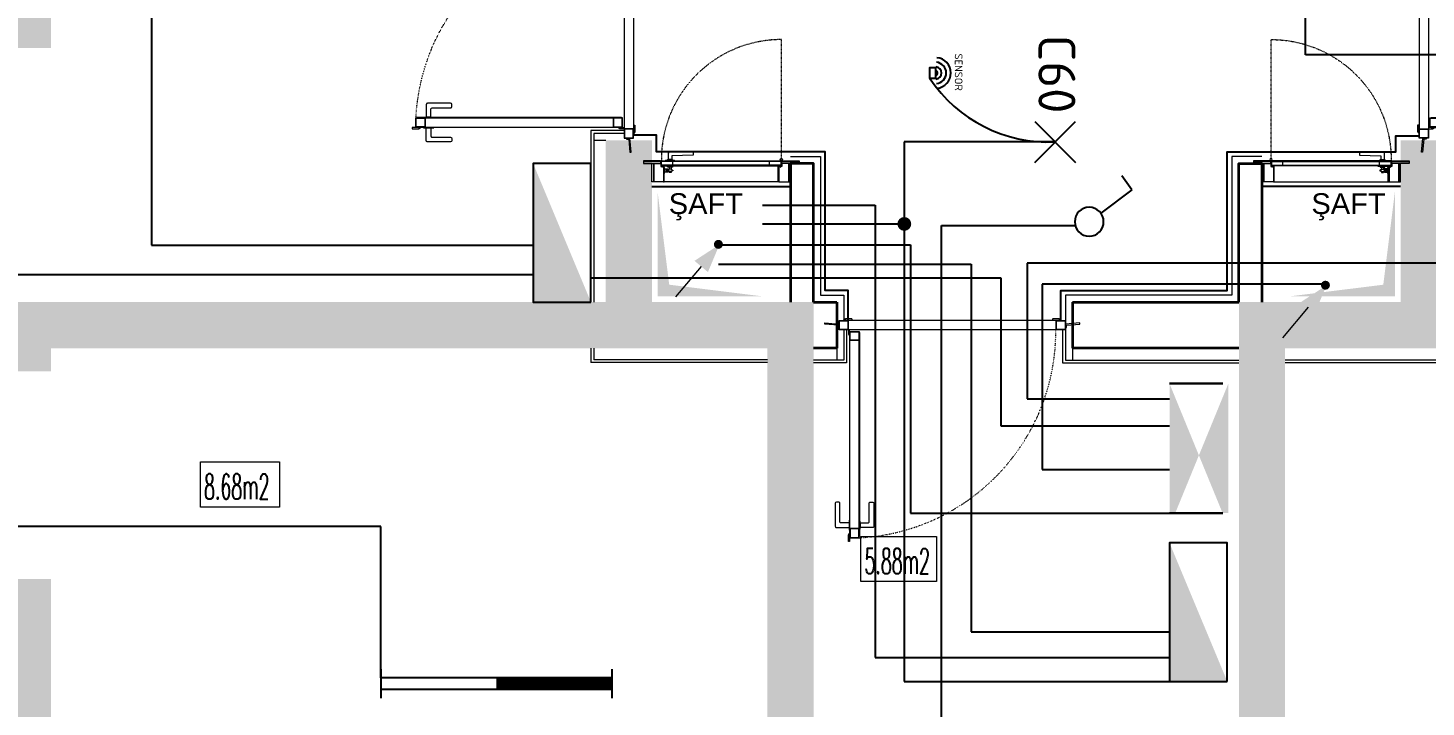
# Model space of a CAD drawing. Header units: millimetres. Extents: x -4402 to 30102, y 1696 to 6551.
# Drawn here: x 6022 to 6627, y 3990 to 4284 of the extents above; entities that cross this region are included whole.
import ezdxf

# ---------------------------------------------------------------- set-up
doc = ezdxf.new("R2010")
doc.units = ezdxf.units.MM
doc.linetypes.add('DOT', pattern=[0.25, 0, -0.25])
doc.linetypes.add('HIDDEN2', pattern=[0.1875, 0.125, -0.0625])
for name, color, linetype, lineweight in [('B', 30, 'Continuous', 25), ('D', 4, 'Continuous', 35), ('KP', 1, 'Continuous', 20), ('M', 30, 'Continuous', 25), ('MH', 20, 'Continuous', 20), ('P', 1, 'Continuous', 20), ('S', 6, 'Continuous', 20), ('SORTI', 3, 'Continuous', 30), ('YA', 3, 'Continuous', 13), ('YYM', 20, 'Continuous', 18)]:
    doc.layers.add(name, color=color, linetype=linetype, lineweight=lineweight)
for name, color, linetype in [('BOYA', 253, 'Continuous'), ('CEMAL AYAR  AYD. HAT', 6, 'Continuous'), ('ELEKTRİKHATTI', 4, 'Continuous'), ('SEMBOL', 1, 'Continuous'), ('ZAYIF AKIM HATTI', 6, 'ZAYIF_AKIM_HATTI')]:
    doc.layers.add(name, color=color, linetype=linetype)
doc.styles.add('1', font='arial.ttf', dxfattribs={"height": 18})
doc.styles.add('SIMPLEX', font='SIMPLEX.SHX', dxfattribs={"width": 0.65, "height": 10})
doc.styles.get("Standard").update_dxf_attribs({"font": 'arial.ttf'})
doc.styles.add('TXT', font='isocpeur.ttf')
doc.linetypes.add('ZAYIF_AKIM_HATTI', pattern='A,12.7,-5.08,["Z",Standard,S=2.54,R=0,X=-2.54,Y=-1.27],-5.08', length=22.86)

# ---------------------------------------------------------------- blocks, each defined once
blk = doc.blocks.new('SK01')
at = {"layer": 'P', "color": 40, "linetype": 'DOT', "ltscale": 0.5}
blk.add_line((-1.71, 56.05), (-53.66, 56.05), dxfattribs=at)
at = {"layer": 'P'}
for p, q in [((-1.12, 4.2), (-1.12, 55.8)), ((-0.8, 55.9), (-1.02, 55.9)), ((-0.8, 55.9), (-0.8, 4.1)), ((-0.8, 55.9), (0.68, 55.9)), ((0.68, 55.9), (-0.8, 55.9)), ((0.68, 55.9), (0.68, 4.1)), ((0.68, 55.9), (0.9, 55.9)), ((1, 4.2), (1, 55.8)), ((8, 55), (8, 5)), ((0.68, 50.9), (-0.8, 50.9)), ((-4.77, 17.84), (-4.99, 7.61)), ((-4.77, 17.84), (-3.66, 17.84)), ((-3.66, 17.84), (-3.25, 8.61)), ((-4.49, 7.11), (-1.77, 7.11)), ((-3.25, 8.61), (-1.77, 8.61)), ((0.68, 9.1), (-0.8, 9.1)), ((1.65, 8.31), (2.52, 8.31)), ((1.65, 7.41), (2.52, 7.41)), ((2.52, 8.42), (2.52, 7.34)), ((2.72, 8.62), (3.35, 8.62)), ((2.72, 7.14), (3.35, 7.14)), ((3.55, 8.42), (3.55, 7.34)), ((3.55, 8.31), (3.84, 8.31)), ((3.55, 7.41), (3.84, 7.41)), ((3.84, 8.31), (3.84, 7.41)), ((-0.8, 4.1), (-1.02, 4.1)), ((0.68, 4.1), (-0.8, 4.1)), ((0.68, 4.1), (0.9, 4.1))]:
    blk.add_line(p, q, dxfattribs=at)
at = {"layer": 'P', "color": 1}
for points in [[(-0.8, 59.7), (-0.8, 56.2), (-1.02, 56.2, -0.414214), (-1.12, 56.3), (-1.12, 63.6, -0.414214), (-1.02, 63.7), (-0.8, 63.7)], [(-0.8, 0.3), (-0.8, 3.8), (-1.02, 3.8, 0.414214), (-1.12, 3.7), (-1.12, -3.6, 0.414214), (-1.02, -3.7), (-0.8, -3.7)]]:
    blk.add_lwpolyline(points, format="xyb", close=True, dxfattribs=at)
for points in [[(0, 56.2), (-0.8, 56.2), (-0.8, 63.7), (0, 63.7)], [(0, 59.2), (0, 56.2), (1.28, 56.2), (1.28, 55), (8, 55), (8, 59.2)], [(1.28, 55.98), (1.18, 55.98), (1, 55.78), (1, 55.36), (1.18, 55.16), (1.28, 55.16), (1.28, 55.46), (1.58, 55.46), (1.58, 55.66), (1.28, 55.66)], [(0, 3.8), (-0.8, 3.8), (-0.8, -3.7), (0, -3.7)], [(0, 0.8), (0, 3.8), (1.28, 3.8), (1.28, 5), (8, 5), (8, 0.8)], [(0, 0), (0, 0.8), (8, 0.8), (8, 0)], [(1.28, 4.02), (1.18, 4.02), (1, 4.22), (1, 4.64), (1.18, 4.84), (1.28, 4.84), (1.28, 4.54), (1.58, 4.54), (1.58, 4.34), (1.28, 4.34)]]:
    blk.add_lwpolyline(points, close=True, dxfattribs=at)
for points in [[(0, 59.2), (8, 59.2), (8, 60), (0, 60)], [(1.28, 55), (8, 55)]]:
    blk.add_lwpolyline(points, dxfattribs=at)
at = {"layer": 'P'}
for points in [[(8, 55), (8, 54.78, -0.414214), (7.9, 54.68), (1.38, 54.68, -0.414214), (1.28, 54.78), (1.28, 55)], [(-1.32, 8.91), (-1.57, 8.91, 0.414214), (-1.77, 8.71), (-1.77, 7.01, 0.414214), (-1.57, 6.81), (-1.32, 6.81)], [(-1.12, 9.91, 0.414214), (-1.32, 9.71), (-1.32, 6.01, 0.414214), (-1.12, 5.81)], [(1, 9.91, -0.414214), (1.2, 9.71), (1.2, 6.01, -0.414214), (1, 5.81)], [(1.2, 8.91), (1.45, 8.91, -0.414214), (1.65, 8.71), (1.65, 7.01, -0.414214), (1.45, 6.81), (1.2, 6.81)], [(8, 5), (8, 5.22, 0.414214), (7.9, 5.32), (1.38, 5.32, 0.414214), (1.28, 5.22), (1.28, 5)]]:
    blk.add_lwpolyline(points, format="xyb", dxfattribs=at)
for points in [[(2.78, 6.94), (2.78, 6.02), (3.3, 6.02), (3.3, 6.94), (3.8, 6.94), (3.8, 5.52), (2.28, 5.52), (2.28, 6.94)], [(1.78, 5.52), (1.78, 5.32), (4.3, 5.32), (4.3, 5.52)]]:
    blk.add_lwpolyline(points, close=True, dxfattribs=at)
for points in [[(2.88, 8.62), (2.88, 9.02), (3.2, 9.02), (3.2, 8.62)], [(3.2, 7.14), (3.2, 6.12), (2.88, 6.12), (2.88, 7.14)]]:
    blk.add_lwpolyline(points, dxfattribs=at)
at = {"layer": 'P', "color": 1}
blk.add_circle((-1.71, 56.05), 0.5, dxfattribs=at)
at = {"layer": 'P', "color": 40, "linetype": 'DOT', "ltscale": 0.5}
blk.add_arc((-1.71, 56.05), 51.95, 180, 270.75962, dxfattribs=at)
at = {"layer": 'P'}
for centre, radius, start, end in [((-1.02, 55.8), 0.1, 90, 180), ((0.9, 55.8), 0.1, 0, 90), ((-4.49, 7.61), 0.5, 180, 270), ((2.72, 8.42), 0.2, 90, 180), ((2.72, 7.34), 0.2, 180, 270), ((3.35, 8.42), 0.2, 0, 90), ((3.35, 7.34), 0.2, 270, 0), ((-1.02, 4.2), 0.1, 180, 270), ((0.9, 4.2), 0.1, 270, 0)]:
    blk.add_arc(centre, radius, start, end, dxfattribs=at)
blk = doc.blocks.new('DK1')
at = {"layer": 'KP'}
for p, q in [((-83.83, -5.15), (-83.28, -5.55)), ((-77.95, -5.48), (-81.45, -5.48)), ((-78.7, -5.33), (-80.7, -5.33)), ((2.87, -5.15), (2.32, -5.55)), ((4.92, -95), (4.92, -5)), ((9.47, -3.65), (8.92, -2.9)), ((8.92, -95), (8.92, -5)), ((-77.95, -9.92), (-81.45, -9.92)), ((-78.7, -10.07), (-80.7, -10.07)), ((9.47, -96.35), (8.92, -97.1))]:
    blk.add_line(p, q, dxfattribs=at)
for points in [[(-78.7, -5.33), (-78.7, -1.85, -0.414214), (-78.2, -1.35), (-70.2, -1.35, 0.414214), (-69.7, -0.85), (-69.7, 0.15, 0.410092), (-70.2, 0.66), (-80.2, 0.65, 0.414214), (-80.7, 0.15), (-80.7, -5.33)], [(-81.9, -5.55), (-81.9, -5.53, -0.414214), (-81.85, -5.48), (-77.55, -5.48, -0.414214), (-77.5, -5.53), (-77.5, -5.55)], [(-81.9, -9.85), (-81.9, -9.87, 0.414214), (-81.85, -9.92), (-77.55, -9.92, 0.414214), (-77.5, -9.87), (-77.5, -9.85)], [(-78.7, -10.07), (-78.7, -13.55, 0.414214), (-78.2, -14.05), (-70.2, -14.05, -0.414214), (-69.7, -14.55), (-69.7, -15.55, -0.410092), (-70.2, -16.06), (-80.2, -16.05, -0.414214), (-80.7, -15.55), (-80.7, -10.07)]]:
    blk.add_lwpolyline(points, format="xyb", dxfattribs=at)
at = {"layer": 'KP', "color": 8}
for points in [[(6.92, -0.55), (7.38, 5.15), (7.89, 5.15), (7.37, -1), (5.91, -1), (5.91, -0.55)], [(6.92, -99.45), (7.38, -105.15), (7.89, -105.15), (7.37, -99), (5.91, -99), (5.91, -99.45)]]:
    blk.add_lwpolyline(points, close=True, dxfattribs=at)
at = {"layer": 'KP'}
for points in [[(-86.73, -5.05), (-83.93, -5.05, -0.414214), (-83.83, -5.15), (-83.83, -5.55), (-86.83, -5.55), (-86.83, -5.15, -0.414214)], [(4.75, -5.05), (2.97, -5.05, 0.414214), (2.87, -5.15), (2.87, -5.55), (4.85, -5.55), (4.85, -5.15, 0.414214)], [(9.57, -6.55), (9.57, -3.75, 0.414214), (9.47, -3.65), (9.07, -3.65), (9.07, -6.65), (9.47, -6.65, 0.414214)], [(9.57, -96.25), (9.57, -93.45, 0.414214), (9.47, -93.35), (9.07, -93.35), (9.07, -96.35), (9.47, -96.35, 0.414214)]]:
    blk.add_lwpolyline(points, format="xyb", close=True, dxfattribs=at)
at = {"layer": 'KP', "color": 6}
for points in [[(-85.18, -9.7), (-81.18, -9.7), (-81.18, -5.7), (-85.18, -5.7)], [(-85.03, -9.55), (-81.33, -9.55), (-81.33, -5.85), (-85.03, -5.85)], [(4.22, -9.7), (0.22, -9.7), (0.22, -5.7), (4.22, -5.7)], [(4.07, -9.55), (0.37, -9.55), (0.37, -5.85), (4.07, -5.85)], [(8.92, -1), (8.92, -5), (4.92, -5), (4.92, -1)], [(8.77, -1.15), (8.77, -4.85), (5.07, -4.85), (5.07, -1.15)], [(8.92, -95), (8.92, -99), (4.92, -99), (4.92, -95)], [(8.77, -95.15), (8.77, -98.85), (5.07, -98.85), (5.07, -95.15)]]:
    blk.add_lwpolyline(points, close=True, dxfattribs=at)
at = {"layer": 'KP'}
for points in [[(-84.68, -5.55), (-84.68, -5.7), (3.72, -5.7), (3.72, -5.55)], [(-84.68, -9.85), (-84.68, -9.7), (3.72, -9.7), (3.72, -9.85)]]:
    blk.add_lwpolyline(points, close=True, dxfattribs=at)
for points in [[(-80.7, -5.33), (-81, -5.48)], [(-78.7, -5.33), (-78.4, -5.48)], [(-78.7, -10.07), (-78.4, -9.92)]]:
    blk.add_lwpolyline(points, dxfattribs=at)
at = {"layer": 'KP', "color": 40, "linetype": 'DOT'}
blk.add_arc((4.37, -5.15), 89.65, 182.9093, 270.25565, dxfattribs=at)
blk = doc.blocks.new('Armatür_U 2x40')
at = {"layer": 'SEMBOL'}
for p, q in [((-50, 8.75), (-50, -3.75)), ((50, 8.75), (50, -3.75)), ((50, 5), (-50, 5)), ((50, 0), (-50, 0))]:
    blk.add_line(p, q, dxfattribs=at)
at = {"layer": 'SEMBOL', "const_width": 5}
blk.add_lwpolyline([(50, 2.5), (0, 2.5)], dxfattribs=at)
blk = doc.blocks.new('Anahtar_Adi')
at = {"layer": 'SEMBOL'}
for q in [(0.03, 6.25), (7.66, 23.11)]:
    blk.add_line((0.29, 23.14), q, dxfattribs=at)
blk.add_circle((0, 0), 6.25, dxfattribs=at)
blk = doc.blocks.new('Pano_Aydınlatma_Küçük')
at = {"layer": 'SEMBOL'}
blk.add_lwpolyline([(25, -30), (25, 30), (0, 30), (0, -30)], close=True, dxfattribs=at)
blk.add_solid([(0, 30), (25, -30), (0, -30)], dxfattribs=at)

msp = doc.modelspace()

# ---------------------------------------------------------------- hatches: boundary and pattern name
at = {"layer": 'BOYA', "linetype": 'Continuous'}
for points in [[(5682.2, 4274.98), (6032.2, 4274.98), (6032.2, 4294.98), (6032.2, 4299.98), (6012.2, 4299.98), (6012.2, 4294.98), (5682.2, 4294.98), (5682.2, 4844.98), (5662.2, 4844.98), (5662.2, 3624.98), (5682.2, 3624.98)], [(6362.2, 4164.98), (6292.2, 4164.98), (6292.2, 4234.98), (6272.2, 4234.98), (6272.2, 4164.98), (6012.2, 4164.98), (6012.2, 4134.98), (6032.2, 4134.98), (6032.2, 4144.98), (6342.2, 4144.98), (6342.2, 3784.98), (6362.2, 3784.98)], [(6566.2, 4144.98), (6876.2, 4144.98), (6876.2, 4134.98), (6896.2, 4134.98), (6896.2, 4164.98), (6636.2, 4164.98), (6636.2, 4234.98), (6616.2, 4234.98), (6616.2, 4164.98), (6546.2, 4164.98), (6546.2, 3784.98), (6566.2, 3784.98)], [(6032.2, 4044.98), (6012.2, 4044.98), (6012.2, 3624.98), (6032.2, 3624.98)]]:
    msp.add_hatch(color=256, dxfattribs=at).paths.add_polyline_path(points)
at = {"layer": 'BOYA'}
for points in [[(6294.7, 4212.48), (6294.7, 4167.48), (6339.7, 4167.48), (6299.7, 4172.48)], [(6613.7, 4212.48), (6613.7, 4167.48), (6568.7, 4167.48), (6608.7, 4172.48)]]:
    msp.add_hatch(color=256, dxfattribs=at).paths.add_polyline_path(points)
at = {"layer": 'CEMAL AYAR  AYD. HAT', "true_color": 0xd19cc7}
msp.add_hatch(color=9, dxfattribs=at).paths.add_polyline_path([(6401.43, 4201.8, 1), (6401.43, 4195.8, 1)])
at = {"layer": 'ELEKTRİKHATTI', "linetype": 'HIDDEN2', "lineweight": 50}
h = msp.add_hatch(color=150, dxfattribs=at)
h.set_gradient(color1=(127, 255, 0), one_color=1, tint=1, name='SPHERICAL')
h.paths.add_polyline_path([(6321.45, 4189.86), (6316.45, 4177.95), (6310.62, 4182.81)])
h = msp.add_hatch(color=150, dxfattribs=at)
h.set_gradient(color1=(127, 255, 0), one_color=1, tint=1, name='SPHERICAL')
edge = h.paths.add_edge_path()
edge.add_arc((6320.98, 4189.95), 1.95, 365.16319, 725.16319)
h = msp.add_hatch(color=150, dxfattribs=at)
h.set_gradient(color1=(127, 255, 0), one_color=1, tint=1, name='SPHERICAL')
h.paths.add_polyline_path([(6584.12, 4172.18), (6579.13, 4160.26), (6573.29, 4165.13)])
h = msp.add_hatch(color=150, dxfattribs=at)
h.set_gradient(color1=(127, 255, 0), one_color=1, tint=1, name='SPHERICAL')
edge = h.paths.add_edge_path()
edge.add_arc((6583.66, 4172.26), 1.95, 365.16319, 725.16319)
at = {"layer": 'SORTI', "ltscale": 2}
h = msp.add_hatch(color=1, dxfattribs=at)
h.paths.add_polyline_path([(6528.91, 4098.58), (6516.2, 4129.62), (6516.2, 4073.6), (6518.68, 4073.6)])
h.paths.add_polyline_path([(6541.69, 4129.65), (6541.64, 4129.65), (6528.91, 4098.58), (6539.15, 4073.6), (6539.29, 4073.6), (6541.69, 4073.6)])

# ---------------------------------------------------------------- linework, layer by layer
at = {"color": 9, "true_color": 0xd19cc7}
for p, q in [((6575.1, 4272.07), (6575.1, 4338.29)), ((6750.78, 4272.07), (6575.1, 4272.07)), ((6417.53, 3962.47), (6417.53, 4198.16)), ((6417.53, 4198.16), (6475.39, 4198.16)), ((6174.88, 4067.8), (6009.72, 4067.8)), ((6174.88, 4002.24), (6174.88, 4067.8))]:
    msp.add_line(p, q, dxfattribs=at)
at = {"layer": 'B'}
for p, q in [((6292.2, 4214.98), (6352.2, 4214.98)), ((6616.2, 4214.98), (6556.2, 4214.98))]:
    msp.add_line(p, q, dxfattribs=at)
at = {"layer": 'CEMAL AYAR  AYD. HAT', "color": 9, "linetype": 'ByBlock', "true_color": 0xd19cc7}
for p, q in [((6075.69, 4433.87), (6075.69, 4189.53)), ((6401.43, 4234.28), (6401.43, 4000.63)), ((6340.11, 4198.8), (6401.43, 4198.8)), ((6075.69, 4189.53), (6240.8, 4189.53)), ((5994.24, 4176.85), (6240.8, 4176.85)), ((6401.43, 4000.63), (6516.2, 4000.63))]:
    msp.add_line(p, q, dxfattribs=at)
at = {"layer": 'CEMAL AYAR  AYD. HAT', "color": 9, "true_color": 0xd19cc7}
for p, q in [((6414.93, 4264.82), (6414.93, 4263.54)), ((6457.84, 4225.44), (6475.52, 4243.12)), ((6457.84, 4243.12), (6475.52, 4225.44)), ((6466.68, 4234.28), (6401.43, 4234.28))]:
    msp.add_line(p, q, dxfattribs=at)
at = {"layer": 'CEMAL AYAR  AYD. HAT', "color": 61, "linetype": 'ByBlock', "true_color": 0xedee99}
for p, q in [((6340.11, 4206.96), (6388.82, 4206.96)), ((6388.82, 4206.96), (6388.82, 4010.99)), ((6388.82, 4010.99), (6516.2, 4010.99))]:
    msp.add_line(p, q, dxfattribs=at)
at = {"layer": 'CEMAL AYAR  AYD. HAT', "color": 67, "linetype": 'ByBlock', "true_color": 0x727430}
for p, q in [((6321.01, 4181.31), (6430.43, 4181.31)), ((6430.43, 4181.31), (6430.43, 4022.09)), ((6430.43, 4022.09), (6516.2, 4022.09))]:
    msp.add_line(p, q, dxfattribs=at)
at = {"layer": 'CEMAL AYAR  AYD. HAT', "color": 9, "true_color": 0xd19cc7}
msp.add_lwpolyline([(6414.93, 4266.53), (6414.93, 4261.83), (6412.43, 4261.83), (6412.43, 4266.53)], close=True, dxfattribs=at)
for centre, radius, start, end in [((6414.93, 4264.18), 2.64, 274.53651, 85.46349), ((6414.93, 4264.18), 4.64, 275.1591, 84.8409), ((6414.93, 4264.18), 6.64, 275.40648, 84.59352), ((6463.91, 4296.02), 61.8, 213.58613, 272.5668), ((6414.93, 4264.18), 0.919, 270, 90)]:
    msp.add_arc(centre, radius, start, end, dxfattribs=at)
at = {"layer": 'D'}
for p, q in [((6362.2, 4164.98), (6372.2, 4164.98)), ((6372.2, 4164.98), (6372.2, 4144.98)), ((6474.2, 4164.98), (6474.2, 4144.98)), ((6474.2, 4164.98), (6546.2, 4164.98)), ((6372.2, 4144.98), (6362.2, 4144.98)), ((6546.2, 4144.98), (6474.2, 4144.98))]:
    msp.add_line(p, q, dxfattribs=at)
for points in [[(6362.2, 4164.98), (6362.2, 4224.98), (6352.2, 4224.98), (6352.2, 4164.98)], [(6546.2, 4164.98), (6546.2, 4224.98), (6556.2, 4224.98), (6556.2, 4164.98)]]:
    msp.add_lwpolyline(points, dxfattribs=at)
at = {"layer": 'M', "color": 8}
for p, q in [((6294.2, 4237.17), (6293.32, 4237.17)), ((6294.2, 4229.98), (6294.2, 4237.17)), ((6614.2, 4229.98), (6614.2, 4236.98)), ((6614.2, 4236.98), (6624.2, 4236.98)), ((6367.2, 4229.98), (6294.2, 4229.98)), ((6541.2, 4229.98), (6614.2, 4229.98)), ((6541.2, 4229.98), (6614.2, 4229.98))]:
    msp.add_line(p, q, dxfattribs=at)
for points in [[(6377.2, 4156.98), (6377.2, 4169.98), (6367.2, 4169.98), (6367.2, 4229.98), (6294.2, 4229.98), (6294.2, 4237.17), (6284.2, 4237.17)], [(6469.2, 4156.98), (6469.2, 4169.98), (6541.2, 4169.98), (6541.2, 4229.98), (6614.2, 4229.98), (6614.2, 4236.98), (6624.2, 4236.98)]]:
    msp.add_lwpolyline(points, dxfattribs=at)
at = {"layer": 'S'}
for p, q in [((6265.8, 4239.23), (6265.8, 4164.98)), ((6280.2, 4239.23), (6265.8, 4239.23)), ((6375.2, 4167.98), (6375.2, 4156.98)), ((6471.2, 4167.98), (6471.2, 4156.98)), ((6376.45, 4152.98), (6376.45, 4138.58)), ((6469.95, 4152.98), (6469.95, 4138.58)), ((6265.8, 4144.98), (6265.8, 4138.73)), ((6342.2, 4138.73), (6265.8, 4138.73)), ((6376.45, 4138.58), (6362.2, 4138.58)), ((6469.95, 4138.58), (6546.2, 4138.58)), ((6566.2, 4138.73), (6642.6, 4138.73))]:
    msp.add_line(p, q, dxfattribs=at)
for points in [[(6352.2, 4227.98), (6365.2, 4227.98), (6365.2, 4167.98), (6375.2, 4167.98)], [(6556.2, 4227.98), (6543.2, 4227.98), (6543.2, 4167.98), (6471.2, 4167.98)]]:
    msp.add_lwpolyline(points, dxfattribs=at)
at = {"layer": 'SEMBOL', "color": 191, "lineweight": 20}
for p, q in [((6313.54, 4180.38), (6302.45, 4167.19)), ((6576.21, 4162.69), (6565.13, 4149.51))]:
    msp.add_line(p, q, dxfattribs=at)
at = {"layer": 'SORTI', "color": 1, "ltscale": 2}
for p, q in [((6539.29, 4129.65), (6516.2, 4129.65)), ((6516.2, 4073.6), (6539.29, 4073.6))]:
    msp.add_line(p, q, dxfattribs=at)
at = {"layer": 'YA'}
for p, q in [((6267.05, 4237.98), (6267.05, 4164.98)), ((6280.2, 4237.98), (6267.05, 4237.98)), ((6272.2, 4234.98), (6267.05, 4234.98)), ((6375.2, 4152.98), (6375.2, 4139.83)), ((6471.2, 4152.98), (6471.2, 4139.83)), ((6267.05, 4144.98), (6267.05, 4139.98)), ((6372.2, 4144.98), (6372.2, 4139.83)), ((6474.2, 4144.98), (6474.2, 4139.83)), ((6342.2, 4139.98), (6267.05, 4139.98)), ((6375.2, 4139.83), (6362.2, 4139.83)), ((6471.2, 4139.83), (6546.2, 4139.83)), ((6566.2, 4139.98), (6641.35, 4139.98))]:
    msp.add_line(p, q, dxfattribs=at)
at = {"layer": 'YYM'}
for points in [[(6096.86, 4095.74), (6131.09, 4095.74), (6131.09, 4076.16), (6096.86, 4076.16)], [(6382.67, 4063.47), (6415.3, 4063.47), (6415.3, 4043.9), (6382.67, 4043.9)]]:
    msp.add_lwpolyline(points, close=True, dxfattribs=at)
at = {"layer": 'ZAYIF AKIM HATTI', "color": 5, "linetype": 'ByBlock'}
for p, q in [((6321.01, 4189.79), (6404.09, 4189.79)), ((6404.09, 4189.79), (6404.09, 4073.6)), ((6641.35, 4181.76), (6454.63, 4181.76)), ((6454.63, 4181.76), (6454.63, 4123.01)), ((6265.8, 4175.39), (6443.2, 4175.39)), ((6443.2, 4175.39), (6443.2, 4111.36)), ((6461.12, 4172.71), (6461.12, 4092.51)), ((6454.63, 4123.01), (6516.2, 4123.01)), ((6443.2, 4111.36), (6516.2, 4111.36)), ((6461.12, 4092.51), (6516.2, 4092.51)), ((6404.09, 4073.6), (6516.2, 4073.6))]:
    msp.add_line(p, q, dxfattribs=at)
at = {"layer": 'ZAYIF AKIM HATTI', "color": 9, "true_color": 0xd19cc7}
msp.add_line((6583.79, 4172.71), (6461.12, 4172.71), dxfattribs=at)

# ---------------------------------------------------------------- block references
at = {"layer": 'KP', "xscale": -1, "rotation": 180}
msp.add_blockref('DK1', (6275.28, 4234.98), dxfattribs=at)
at = {"layer": 'KP'}
for p, rotation in [((6633.12, 4234.98), 180), ((6372.2, 4148.06), 90)]:
    msp.add_blockref('DK1', p, dxfattribs=dict(at, rotation=rotation))
at = {"layer": 'P', "linetype": 'ByBlock', "rotation": 270}
msp.add_blockref('SK01', (6292.2, 4224.98), dxfattribs=at)
at = {"layer": 'P', "linetype": 'ByBlock', "xscale": -1, "rotation": 90}
msp.add_blockref('SK01', (6616.2, 4224.98), dxfattribs=at)
at = {"layer": 'SEMBOL'}
for name, p in [('Pano_Aydınlatma_Küçük', (6240.8, 4194.98)), ('Pano_Aydınlatma_Küçük', (6516.2, 4030.63)), ('Armatür_U 2x40', (6224.88, 3997.24))]:
    msp.add_blockref(name, p, dxfattribs=at)
at = {"layer": 'SEMBOL', "color": 40, "true_color": 0xf8d731, "xscale": -1, "rotation": 306.1390368805912}
msp.add_blockref('Anahtar_Adi', (6481.44, 4199.75), dxfattribs=at)

# ---------------------------------------------------------------- texts
at = {"layer": 'CEMAL AYAR  AYD. HAT', "color": 9, "true_color": 0xd19cc7, "style": 'TXT'}
for s, height, p in [('C60', 16, (6459.44, 4280.69)), ('SENSOR', 3.335, (6423.27, 4272.6))]:
    msp.add_text(s, height=height, rotation=270, dxfattribs=at).set_placement(p)
at = {"layer": 'MH', "style": '1'}
for p in [(6299.49, 4203.08), (6577.59, 4203.08)]:
    msp.add_text('ŞAFT', height=9, dxfattribs=at).set_placement(p)
at = {"layer": 'YYM', "style": 'SIMPLEX', "width": 0.5}
for s, p in [('8.68m2', (6098.4, 4079.56)), ('5.88m2', (6384.2, 4047.3))]:
    msp.add_text(s, height=11, dxfattribs=at).set_placement(p)

doc.saveas('drawing.dxf')
